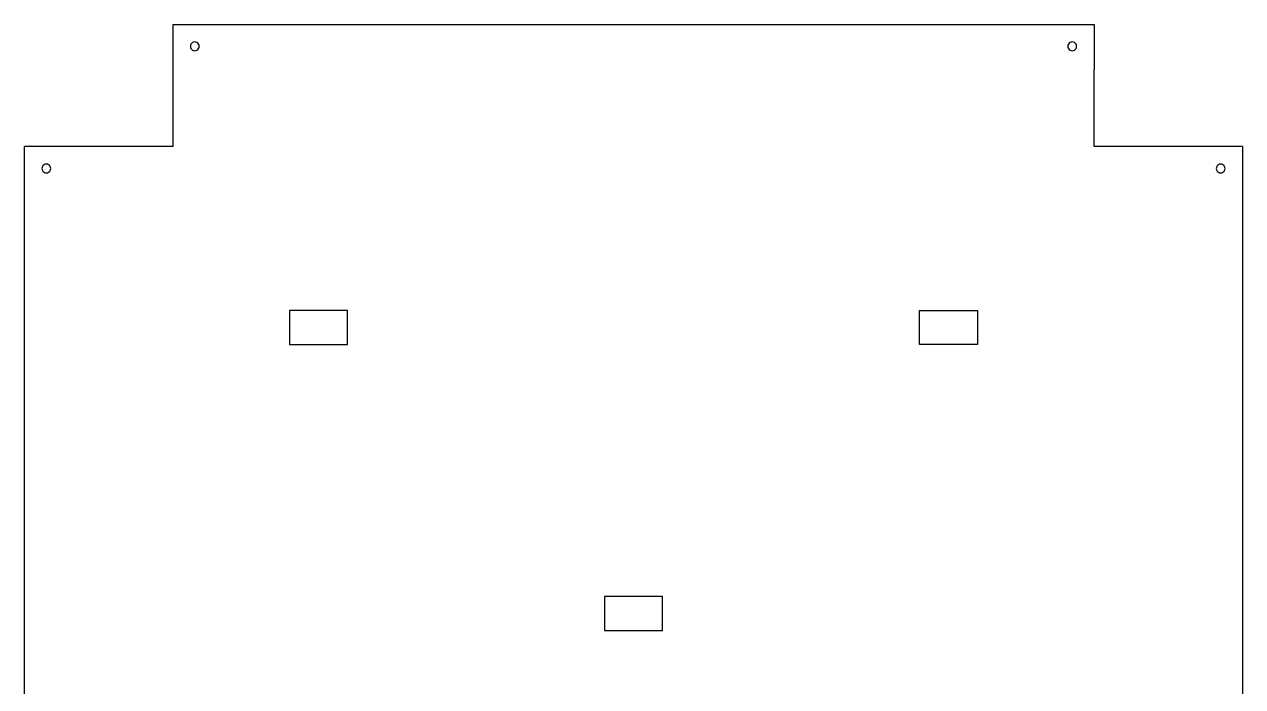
# Model space of a CAD drawing. Header units: metres. Extents: x 6137 to 6691, y 690 to 1292.
# Drawn here: x 6137 to 6691, y 991 to 1292 of the extents above; entities that cross this region are included whole.
import ezdxf

# ---------------------------------------------------------------- set-up
doc = ezdxf.new("R2010")
doc.units = ezdxf.units.M

msp = doc.modelspace()

# ---------------------------------------------------------------- linework, layer by layer
at = {"layer": 'GROUP0'}
for p, q in [((6204.14, 1292.19, 0), (6623.14, 1292.19, 0)), ((6204.14, 1292.19, 0), (6204.14, 1271.69, 0)), ((6623.14, 1292.19, 0), (6623.14, 1271.69, 0)), ((6212.21, 1282.71, 0), (6212.14, 1282.19, 0)), ((6212.14, 1282.19, 0), (6212.21, 1281.67, 0)), ((6212.41, 1283.19, 0), (6212.21, 1282.71, 0)), ((6212.21, 1281.67, 0), (6212.41, 1281.19, 0)), ((6212.73, 1283.6, 0), (6212.41, 1283.19, 0)), ((6212.41, 1281.19, 0), (6212.73, 1280.77, 0)), ((6213.14, 1283.92, 0), (6212.73, 1283.6, 0)), ((6212.73, 1280.77, 0), (6213.14, 1280.46, 0)), ((6213.63, 1284.12, 0), (6213.14, 1283.92, 0)), ((6213.14, 1280.46, 0), (6213.63, 1280.26, 0)), ((6214.14, 1284.19, 0), (6213.63, 1284.12, 0)), ((6213.63, 1280.26, 0), (6214.14, 1280.19, 0)), ((6214.66, 1284.12, 0), (6214.14, 1284.19, 0)), ((6214.14, 1280.19, 0), (6214.66, 1280.26, 0)), ((6215.14, 1283.92, 0), (6214.66, 1284.12, 0)), ((6214.66, 1280.26, 0), (6215.14, 1280.46, 0)), ((6215.56, 1283.6, 0), (6215.14, 1283.92, 0)), ((6215.14, 1280.46, 0), (6215.56, 1280.77, 0)), ((6215.88, 1283.19, 0), (6215.56, 1283.6, 0)), ((6215.56, 1280.77, 0), (6215.88, 1281.19, 0)), ((6216.08, 1282.71, 0), (6215.88, 1283.19, 0)), ((6215.88, 1281.19, 0), (6216.08, 1281.67, 0)), ((6216.14, 1282.19, 0), (6216.08, 1282.71, 0)), ((6216.08, 1281.67, 0), (6216.14, 1282.19, 0)), ((6611.21, 1282.7, 0), (6611.14, 1282.19, 0)), ((6611.14, 1282.19, 0), (6611.21, 1281.67, 0)), ((6611.41, 1283.19, 0), (6611.21, 1282.7, 0)), ((6611.21, 1281.67, 0), (6611.41, 1281.19, 0)), ((6611.73, 1283.6, 0), (6611.41, 1283.19, 0)), ((6611.41, 1281.19, 0), (6611.73, 1280.77, 0)), ((6612.14, 1283.92, 0), (6611.73, 1283.6, 0)), ((6611.73, 1280.77, 0), (6612.14, 1280.46, 0)), ((6612.63, 1284.12, 0), (6612.14, 1283.92, 0)), ((6612.14, 1280.46, 0), (6612.63, 1280.26, 0)), ((6613.14, 1284.19, 0), (6612.63, 1284.12, 0)), ((6612.63, 1280.26, 0), (6613.14, 1280.19, 0)), ((6613.66, 1284.12, 0), (6613.14, 1284.19, 0)), ((6613.14, 1280.19, 0), (6613.66, 1280.26, 0)), ((6614.14, 1283.92, 0), (6613.66, 1284.12, 0)), ((6613.66, 1280.26, 0), (6614.14, 1280.46, 0)), ((6614.56, 1283.6, 0), (6614.14, 1283.92, 0)), ((6614.14, 1280.46, 0), (6614.56, 1280.77, 0)), ((6614.88, 1283.19, 0), (6614.56, 1283.6, 0)), ((6614.56, 1280.77, 0), (6614.88, 1281.19, 0)), ((6615.08, 1282.7, 0), (6614.88, 1283.19, 0)), ((6614.88, 1281.19, 0), (6615.08, 1281.67, 0)), ((6615.14, 1282.19, 0), (6615.08, 1282.7, 0)), ((6615.08, 1281.67, 0), (6615.14, 1282.19, 0)), ((6204.14, 1271.69, 0), (6204.14, 1236.69, 0)), ((6623.14, 1236.69, 0), (6623.14, 1271.69, 0)), ((6164.14, 1236.69, 0), (6136.64, 1236.69, 0)), ((6136.64, 714.69, 0), (6136.64, 1236.69, 0)), ((6204.14, 1236.69, 0), (6164.14, 1236.69, 0)), ((6663.14, 1236.69, 0), (6623.14, 1236.69, 0)), ((6690.64, 1236.69, 0), (6663.14, 1236.69, 0)), ((6690.64, 1236.69, 0), (6690.64, 714.69, 0)), ((6144.71, 1227.21, 0), (6144.64, 1226.69, 0)), ((6144.64, 1226.69, 0), (6144.71, 1226.17, 0)), ((6144.91, 1227.69, 0), (6144.71, 1227.21, 0)), ((6144.71, 1226.17, 0), (6144.91, 1225.69, 0)), ((6145.23, 1228.1, 0), (6144.91, 1227.69, 0)), ((6144.91, 1225.69, 0), (6145.23, 1225.27, 0)), ((6145.64, 1228.42, 0), (6145.23, 1228.1, 0)), ((6145.23, 1225.27, 0), (6145.64, 1224.96, 0)), ((6146.13, 1228.62, 0), (6145.64, 1228.42, 0)), ((6145.64, 1224.96, 0), (6146.13, 1224.76, 0)), ((6146.64, 1228.69, 0), (6146.13, 1228.62, 0)), ((6146.13, 1224.76, 0), (6146.64, 1224.69, 0)), ((6147.16, 1228.62, 0), (6146.64, 1228.69, 0)), ((6146.64, 1224.69, 0), (6147.16, 1224.76, 0)), ((6147.64, 1228.42, 0), (6147.16, 1228.62, 0)), ((6147.16, 1224.76, 0), (6147.64, 1224.96, 0)), ((6148.06, 1228.1, 0), (6147.64, 1228.42, 0)), ((6147.64, 1224.96, 0), (6148.06, 1225.27, 0)), ((6148.38, 1227.69, 0), (6148.06, 1228.1, 0)), ((6148.06, 1225.27, 0), (6148.38, 1225.69, 0)), ((6148.58, 1227.21, 0), (6148.38, 1227.69, 0)), ((6148.38, 1225.69, 0), (6148.58, 1226.17, 0)), ((6148.64, 1226.69, 0), (6148.58, 1227.21, 0)), ((6148.58, 1226.17, 0), (6148.64, 1226.69, 0)), ((6678.71, 1227.21, 0), (6678.64, 1226.69, 0)), ((6678.64, 1226.69, 0), (6678.71, 1226.17, 0)), ((6678.91, 1227.69, 0), (6678.71, 1227.21, 0)), ((6678.71, 1226.17, 0), (6678.91, 1225.69, 0)), ((6679.23, 1228.1, 0), (6678.91, 1227.69, 0)), ((6678.91, 1225.69, 0), (6679.23, 1225.27, 0)), ((6679.64, 1228.42, 0), (6679.23, 1228.1, 0)), ((6679.23, 1225.27, 0), (6679.64, 1224.96, 0)), ((6680.13, 1228.62, 0), (6679.64, 1228.42, 0)), ((6679.64, 1224.96, 0), (6680.13, 1224.76, 0)), ((6680.64, 1228.69, 0), (6680.13, 1228.62, 0)), ((6680.13, 1224.76, 0), (6680.64, 1224.69, 0)), ((6681.16, 1228.62, 0), (6680.64, 1228.69, 0)), ((6680.64, 1224.69, 0), (6681.16, 1224.76, 0)), ((6681.64, 1228.42, 0), (6681.16, 1228.62, 0)), ((6681.16, 1224.76, 0), (6681.64, 1224.96, 0)), ((6682.06, 1228.1, 0), (6681.64, 1228.42, 0)), ((6681.64, 1224.96, 0), (6682.06, 1225.27, 0)), ((6682.38, 1227.69, 0), (6682.06, 1228.1, 0)), ((6682.06, 1225.27, 0), (6682.38, 1225.69, 0)), ((6682.58, 1227.21, 0), (6682.38, 1227.69, 0)), ((6682.38, 1225.69, 0), (6682.58, 1226.17, 0)), ((6682.64, 1226.69, 0), (6682.58, 1227.21, 0)), ((6682.58, 1226.17, 0), (6682.64, 1226.69, 0)), ((6257.14, 1162.19, 0), (6257.14, 1146.69, 0)), ((6283.64, 1162.19, 0), (6257.14, 1162.19, 0)), ((6283.64, 1146.69, 0), (6283.64, 1162.19, 0)), ((6543.64, 1146.69, 0), (6543.64, 1162.19, 0)), ((6543.64, 1162.19, 0), (6570.14, 1162.19, 0)), ((6570.14, 1162.19, 0), (6570.14, 1146.69, 0)), ((6257.14, 1146.69, 0), (6283.64, 1146.69, 0)), ((6570.14, 1146.69, 0), (6543.64, 1146.69, 0)), ((6426.89, 1032.19, 0), (6400.39, 1032.19, 0)), ((6400.39, 1032.19, 0), (6400.39, 1016.69, 0)), ((6426.89, 1016.69, 0), (6426.89, 1032.19, 0)), ((6400.39, 1016.69, 0), (6426.89, 1016.69, 0))]:
    msp.add_line(p, q, dxfattribs=at)

doc.saveas('drawing.dxf')
